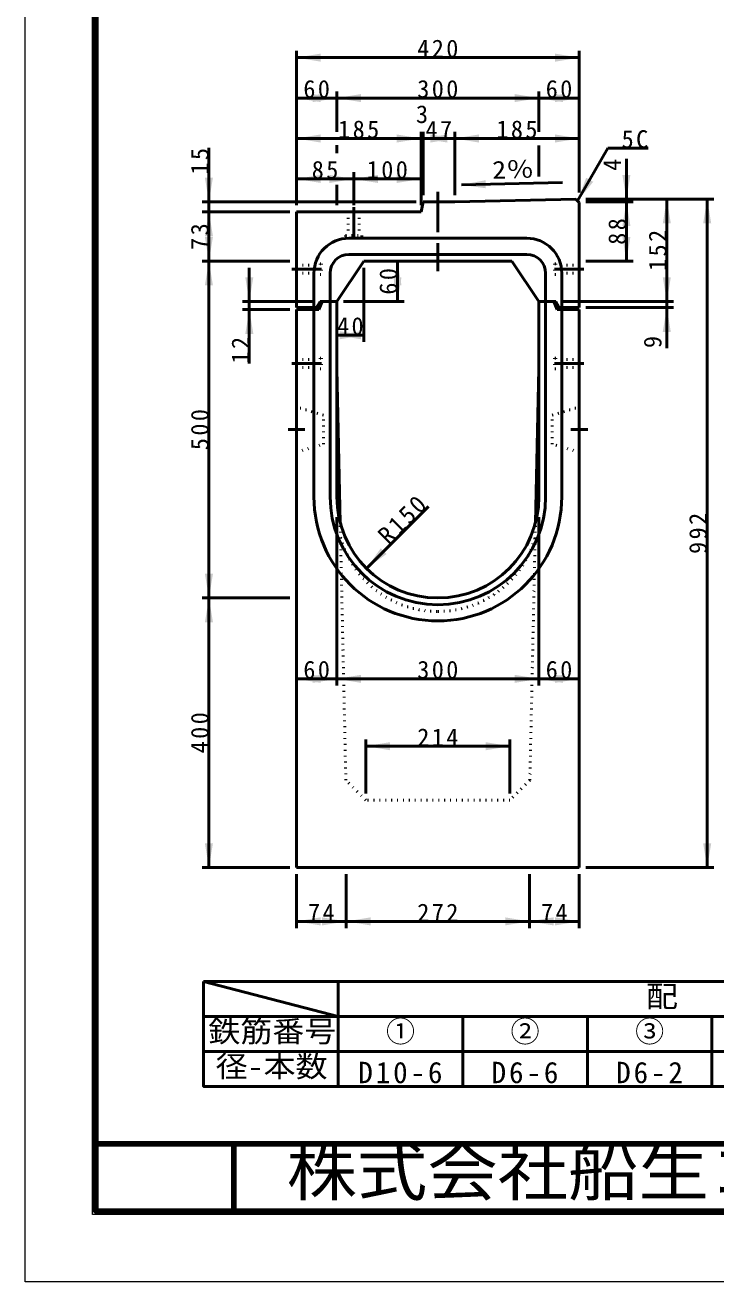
# Model space of a CAD drawing. Units: millimetres, scale not verified. Extents: x -2102 to 2102, y -1485 to 1485.
# Drawn here: x -2102 to -1077, y -1485 to 380 of the extents above; entities that cross this region are included whole.
import ezdxf
from ezdxf.enums import TextEntityAlignment as Align

# ---------------------------------------------------------------- set-up
doc = ezdxf.new("R2010")
doc.units = ezdxf.units.MM
doc.header["$LTSCALE"] = 5
doc.header["$PDMODE"] = 32
doc.header["$PDSIZE"] = 2.5
doc.linetypes.add('DOTTED', pattern=[1.75, 0.25, -1.5])
doc.linetypes.add('LONG_DASHED_DOTTED', pattern=[15.25, 12, -1.5, 0.25, -1.5])
doc.layers.add('0-0_V-nasSTD', color=7, linetype='Continuous', lineweight=35)
doc.layers.add('0-1_0', color=7, linetype='Continuous', lineweight=50)
doc.styles.add('ＭＳ ゴシック', font='')
doc.styles.get('ＭＳ ゴシック').set_extended_font_data('MS Gothic')

msp = doc.modelspace()

# ---------------------------------------------------------------- linework, layer by layer
at = {"layer": '0-0_V-nasSTD', "lineweight": 50}
for p, q in [((-1339.531, 201.645), (-1339.531, 155.645)), ((-1634.535, -358.346), (-1639.531, -129.955)), ((-1344.527, -358.346), (-1339.531, -129.955)), ((-1837.5, -1039), (-1637.5, -1091)), ((-1452.5, -1039), (-1637.5, -1039)), ((-1267.5, -1039), (-1452.5, -1039)), ((-1082.5, -1039), (-1267.5, -1039)), ((-897.5, -1039), (-1082.5, -1039)), ((-1837.5, -1091), (-1837.5, -1143)), ((-1637.5, -1091), (-1452.5, -1091)), ((-1452.5, -1091), (-1267.5, -1091)), ((-1267.5, -1091), (-1082.5, -1091)), ((-1082.5, -1091), (-897.5, -1091))]:
    msp.add_line(p, q, dxfattribs=at)
at = {"layer": '0-0_V-nasSTD', "lineweight": 100}
msp.add_line((-1792.5, -1280), (-1792.5, -1380), dxfattribs=at)
at = {"layer": '0-0_V-nasSTD', "lineweight": 18}
for points in [[(-2102.5, -1485), (-2102.5, 1485), (2102.5, 1485), (2102.5, -1485)], [(-2002.5, -1385), (-2002.5, 1385), (2002.5, 1385), (2002.5, -1385)]]:
    msp.add_lwpolyline(points, close=True, dxfattribs=at)
at = {"layer": '0-0_V-nasSTD', "lineweight": 100}
msp.add_lwpolyline([(-1997.5, 1380), (-1997.5, -1380), (1997.5, -1380), (1997.5, 1380)], close=True, dxfattribs=at)
at = {"layer": '0-0_V-nasSTD', "lineweight": 50}
for points in [[(-1837.5, -1039), (-1837.5, -1091), (-1672.5, -1091)], [(-1637.5, -1091), (-1637.5, -1039), (-1837.5, -1039)], [(-1637.5, -1143), (-1637.5, -1091), (-1837.5, -1091)], [(-1637.5, -1091), (-1637.5, -1143), (-1452.5, -1143), (-1452.5, -1091), (-1452.5, -1143), (-1267.5, -1143), (-1267.5, -1091), (-1267.5, -1143), (-1082.5, -1143), (-1082.5, -1091), (-1082.5, -1143), (-897.5, -1143)], [(-1637.5, -1143), (-1637.5, -1195), (-1452.5, -1195), (-1452.5, -1143), (-1452.5, -1195), (-1267.5, -1195), (-1267.5, -1143), (-1267.5, -1195), (-1082.5, -1195), (-1082.5, -1143), (-1082.5, -1195), (-897.5, -1195)]]:
    msp.add_lwpolyline(points, dxfattribs=at)
msp.add_lwpolyline([(-1837.5, -1143), (-1837.5, -1195), (-1637.5, -1195), (-1637.5, -1143)], close=True, dxfattribs=at)
at = {"layer": '0-0_V-nasSTD'}
for points in [[(-1699.531, 332.045), (-1663.531, 326.045), (-1663.531, 338.045)], [(-1315.531, 326.045), (-1315.531, 338.045), (-1279.531, 332.045)], [(-1699.531, 272.045), (-1663.531, 266.045), (-1663.531, 278.045)], [(-1675.531, 266.045), (-1675.531, 278.045), (-1639.531, 272.045)], [(-1639.531, 272.045), (-1603.531, 266.045), (-1603.531, 278.045)], [(-1375.531, 266.045), (-1375.531, 278.045), (-1339.531, 272.045)], [(-1339.531, 272.045), (-1303.531, 266.045), (-1303.531, 278.045)], [(-1315.531, 266.045), (-1315.531, 278.045), (-1279.531, 272.045)], [(-1699.531, 212.045), (-1663.531, 206.045), (-1663.531, 218.045)], [(-1550.531, 206.045), (-1550.531, 218.045), (-1514.531, 212.045)], [(-1511.531, 212.045), (-1475.531, 206.045), (-1475.531, 218.045)], [(-1500.531, 206.045), (-1500.531, 218.045), (-1464.531, 212.045)], [(-1464.531, 212.045), (-1428.531, 206.045), (-1428.531, 218.045)], [(-1315.531, 206.045), (-1315.531, 218.045), (-1279.531, 212.045)], [(-1835.531, 154.045), (-1829.531, 118.045), (-1823.531, 154.045)], [(-1699.531, 152.045), (-1663.531, 146.045), (-1663.531, 158.045)], [(-1650.531, 146.045), (-1650.531, 158.045), (-1614.531, 152.045)], [(-1614.531, 152.045), (-1578.531, 146.045), (-1578.531, 158.045)], [(-1550.531, 146.045), (-1550.531, 158.045), (-1514.531, 152.045)], [(-1454.502, 143.364), (-1418.64, 150.141), (-1418.381, 138.143)], [(-1282.031, 119.545), (-1269.227, 153.722), (-1258.834, 147.722)], [(-1215.531, 158.045), (-1209.531, 122.045), (-1203.531, 158.045)], [(-1215.531, 82.045), (-1209.531, 118.045), (-1203.531, 82.045)], [(-1155.531, 86.045), (-1149.531, 122.045), (-1143.531, 86.045)], [(-1095.531, 86.045), (-1089.531, 122.045), (-1083.531, 86.045)], [(-1835.531, 67.045), (-1829.531, 103.045), (-1823.531, 67.045)], [(-1835.531, 66.045), (-1829.531, 30.045), (-1823.531, 66.045)], [(-1215.531, 66.045), (-1209.531, 30.045), (-1203.531, 66.045)], [(-1835.531, -5.955), (-1829.531, 30.045), (-1823.531, -5.955)], [(-1555.531, -5.955), (-1549.531, 30.045), (-1543.531, -5.955)], [(-1775.531, 6.045), (-1769.531, -29.955), (-1763.531, 6.045)], [(-1555.531, 6.045), (-1549.531, -29.955), (-1543.531, 6.045)], [(-1155.531, 6.045), (-1149.531, -29.955), (-1143.531, 6.045)], [(-1775.531, -77.955), (-1769.531, -41.955), (-1763.531, -77.955)], [(-1155.531, -74.955), (-1149.531, -38.955), (-1143.531, -74.955)], [(-1639.531, -79.955), (-1603.531, -85.955), (-1603.531, -73.955)], [(-1635.531, -85.955), (-1635.531, -73.955), (-1599.531, -79.955)], [(-1595.597, -426.021), (-1574.383, -396.323), (-1565.898, -404.808)], [(-1835.531, -433.955), (-1829.531, -469.955), (-1823.531, -433.955)], [(-1835.531, -505.955), (-1829.531, -469.955), (-1823.531, -505.955)], [(-1699.531, -589.955), (-1663.531, -595.955), (-1663.531, -583.955)], [(-1675.531, -595.955), (-1675.531, -583.955), (-1639.531, -589.955)], [(-1639.531, -589.955), (-1603.531, -595.955), (-1603.531, -583.955)], [(-1375.531, -595.955), (-1375.531, -583.955), (-1339.531, -589.955)], [(-1339.531, -589.955), (-1303.531, -595.955), (-1303.531, -583.955)], [(-1315.531, -595.955), (-1315.531, -583.955), (-1279.531, -589.955)], [(-1596.531, -689.955), (-1560.531, -695.955), (-1560.531, -683.955)], [(-1418.531, -695.955), (-1418.531, -683.955), (-1382.531, -689.955)], [(-1835.531, -833.955), (-1829.531, -869.955), (-1823.531, -833.955)], [(-1095.531, -833.955), (-1089.531, -869.955), (-1083.531, -833.955)], [(-1699.531, -949.955), (-1663.531, -955.955), (-1663.531, -943.955)], [(-1661.531, -955.955), (-1661.531, -943.955), (-1625.531, -949.955)], [(-1625.531, -949.955), (-1589.531, -955.955), (-1589.531, -943.955)], [(-1389.531, -955.955), (-1389.531, -943.955), (-1353.531, -949.955)], [(-1353.531, -949.955), (-1317.531, -955.955), (-1317.531, -943.955)], [(-1315.531, -955.955), (-1315.531, -943.955), (-1279.531, -949.955)]]:
    msp.add_solid(points, dxfattribs=at)
at = {"layer": '0-1_0'}
for p, q in [((-1699.531, 113.045), (-1699.531, 342.045)), ((-1279.531, 132.045), (-1279.531, 342.045)), ((-1699.531, 332.045), (-1279.531, 332.045)), ((-1639.531, 222.045), (-1639.531, 282.045)), ((-1339.531, 222.045), (-1339.531, 282.045)), ((-1514.531, 113.045), (-1514.531, 222.045)), ((-1511.531, 128.045), (-1511.531, 222.045)), ((-1511.531, 212.045), (-1464.531, 212.045)), ((-1464.531, 128.045), (-1464.531, 222.045)), ((-1464.531, 212.045), (-1279.531, 212.045)), ((-1829.531, 198.045), (-1829.531, 118.045)), ((-1639.531, 202.045), (-1639.531, 190.045)), ((-1237.031, 197.487), (-1282.031, 119.545)), ((-1237.031, 197.487), (-1177.031, 197.487)), ((-1209.531, 182.045), (-1209.531, 122.045)), ((-1614.531, 113.045), (-1614.531, 162.045)), ((-1639.531, 143.045), (-1639.531, 113.045)), ((-1454.502, 143.364), (-1304.537, 146.606)), ((-1521.531, 118.045), (-1839.531, 118.045)), ((-1829.531, 103.045), (-1829.531, 118.045)), ((-1511.531, 118.045), (-1514.531, 103.045)), ((-1511.531, 118.045), (-1464.531, 118.045)), ((-1464.531, 118.045), (-1284.531, 122.045)), ((-1279.531, 117.045), (-1284.531, 122.045)), ((-1279.531, -38.955), (-1279.531, 117.045)), ((-1269.531, 122.045), (-1079.531, 122.045)), ((-1269.531, 118.045), (-1199.531, 118.045)), ((-1209.531, 118.045), (-1209.531, 122.045)), ((-1209.531, 30.045), (-1209.531, 118.045)), ((-1149.531, -29.955), (-1149.531, 122.045)), ((-1089.531, -869.955), (-1089.531, 122.045)), ((-1709.531, 103.045), (-1839.531, 103.045)), ((-1829.531, 30.045), (-1829.531, 103.045)), ((-1699.531, -38.955), (-1699.531, 103.045)), ((-1699.531, 103.045), (-1514.531, 103.045)), ((-1357.531, 64.045), (-1621.531, 64.045)), ((-1357.531, 40.045), (-1621.531, 40.045)), ((-1709.531, 30.045), (-1839.531, 30.045)), ((-1769.531, 20.045), (-1769.531, -29.955)), ((-1599.531, 30.045), (-1639.531, -29.955)), ((-1599.531, 30.045), (-1379.531, 30.045)), ((-1599.531, 20.045), (-1599.531, -89.955)), ((-1589.531, 30.045), (-1509.531, 30.045)), ((-1549.531, -29.955), (-1549.531, 30.045)), ((-1379.531, 30.045), (-1339.531, -29.955)), ((-1269.531, 30.045), (-1199.531, 30.045)), ((-1673.531, -38.955), (-1673.531, 12.045)), ((-1649.531, -29.955), (-1649.531, 12.045)), ((-1329.531, -29.955), (-1329.531, 12.045)), ((-1305.531, -38.955), (-1305.531, 12.045)), ((-1674.531, -29.955), (-1779.531, -29.955)), ((-1769.531, -41.955), (-1769.531, -29.955)), ((-1664.531, -29.955), (-1639.531, -29.955)), ((-1649.531, -319.955), (-1649.531, -29.955)), ((-1639.531, -29.955), (-1639.531, -319.955)), ((-1629.531, -29.955), (-1539.531, -29.955)), ((-1314.531, -29.955), (-1339.531, -29.955)), ((-1339.531, -29.955), (-1339.531, -319.955)), ((-1329.531, -29.955), (-1329.531, -319.955)), ((-1304.531, -29.955), (-1139.531, -29.955)), ((-1149.531, -38.955), (-1149.531, -29.955)), ((-1709.531, -41.955), (-1779.531, -41.955)), ((-1769.531, -121.955), (-1769.531, -41.955)), ((-1699.531, -41.955), (-1699.531, -869.955)), ((-1666.531, -41.955), (-1699.531, -41.955)), ((-1673.531, -319.955), (-1673.531, -41.955)), ((-1312.531, -41.955), (-1279.531, -41.955)), ((-1305.531, -41.955), (-1305.531, -319.955)), ((-1279.531, -41.955), (-1279.531, -869.955)), ((-1269.531, -38.955), (-1139.531, -38.955)), ((-1149.531, -98.955), (-1149.531, -38.955)), ((-1639.531, -79.955), (-1599.531, -79.955)), ((-1595.597, -426.021), (-1503.673, -334.097)), ((-1639.531, -599.955), (-1639.531, -349.955)), ((-1339.531, -599.955), (-1339.531, -349.955)), ((-1709.531, -469.955), (-1839.531, -469.955)), ((-1596.531, -679.955), (-1596.531, -759.955)), ((-1596.531, -689.955), (-1382.531, -689.955)), ((-1382.531, -679.955), (-1382.531, -759.955)), ((-1709.531, -869.955), (-1839.531, -869.955)), ((-1699.531, -869.955), (-1279.531, -869.955)), ((-1269.531, -869.955), (-1079.531, -869.955)), ((-1699.531, -879.955), (-1699.531, -959.955)), ((-1625.531, -879.955), (-1625.531, -959.955)), ((-1353.531, -879.955), (-1353.531, -959.955)), ((-1279.531, -879.955), (-1279.531, -959.955)), ((-1699.531, -949.955), (-1625.531, -949.955))]:
    msp.add_line(p, q, dxfattribs=at)
at = {"layer": '0-1_0', "linetype": 'LONG_DASHED_DOTTED'}
for p, q in [((-1489.531, 133.045), (-1489.531, 15.045)), ((-1614.531, 110.045), (-1614.531, 65.045)), ((-1706.531, 18.045), (-1662.531, 18.045)), ((-1316.531, 18.045), (-1272.531, 18.045)), ((-1706.531, -121.955), (-1662.531, -121.955)), ((-1272.531, -121.955), (-1316.531, -121.955)), ((-1687.031, -219.955), (-1712.031, -219.955)), ((-1292.031, -219.955), (-1267.031, -219.955))]:
    msp.add_line(p, q, dxfattribs=at)
at = {"layer": '0-1_0', "linetype": 'DOTTED'}
for p, q in [((-1622.531, 103.045), (-1622.531, 68.045)), ((-1606.531, 103.045), (-1606.531, 68.045)), ((-1626.531, 68.045), (-1602.531, 68.045)), ((-1626.531, 68.045), (-1626.531, 65.045)), ((-1626.531, 65.045), (-1602.531, 65.045)), ((-1602.531, 68.045), (-1602.531, 65.045)), ((-1699.531, 24.045), (-1664.531, 24.045)), ((-1664.531, 26.045), (-1664.531, 10.045)), ((-1664.531, 26.045), (-1662.531, 26.045)), ((-1662.531, 26.045), (-1662.531, 10.045)), ((-1314.531, 26.045), (-1316.531, 26.045)), ((-1316.531, 26.045), (-1316.531, 10.045)), ((-1314.531, 26.045), (-1314.531, 10.045)), ((-1279.531, 24.045), (-1314.531, 24.045)), ((-1699.531, 12.045), (-1664.531, 12.045)), ((-1664.531, 10.045), (-1662.531, 10.045)), ((-1314.531, 10.045), (-1316.531, 10.045)), ((-1279.531, 12.045), (-1314.531, 12.045)), ((-1699.531, -115.955), (-1664.531, -115.955)), ((-1699.531, -127.955), (-1664.531, -127.955)), ((-1664.531, -113.955), (-1664.531, -129.955)), ((-1664.531, -113.955), (-1662.531, -113.955)), ((-1664.531, -129.955), (-1662.531, -129.955)), ((-1662.531, -113.955), (-1662.531, -129.955)), ((-1314.531, -113.955), (-1316.531, -113.955)), ((-1316.531, -113.955), (-1316.531, -129.955)), ((-1314.531, -129.955), (-1316.531, -129.955)), ((-1314.531, -113.955), (-1314.531, -129.955)), ((-1279.531, -115.955), (-1314.531, -115.955)), ((-1279.531, -127.955), (-1314.531, -127.955)), ((-1659.531, -198.455), (-1699.531, -186.455)), ((-1319.531, -198.455), (-1279.531, -186.455)), ((-1352.882, -740.307), (-1344.527, -358.346)), ((-1352.882, -740.307), (-1382.531, -769.955)), ((-1382.531, -769.955), (-1596.531, -769.955))]:
    msp.add_line(p, q, dxfattribs=at)
at = {"layer": '0-1_0', "lineweight": 100}
msp.add_line((-1997.5, -1280), (1997.5, -1280), dxfattribs=at)
at = {"layer": '0-1_0'}
for points in [[(-1699.531, 272.045), (-1639.531, 272.045), (-1339.531, 272.045), (-1279.531, 272.045)], [(-1699.531, 212.045), (-1514.531, 212.045), (-1511.531, 212.045)], [(-1699.531, 152.045), (-1614.531, 152.045), (-1514.531, 152.045)], [(-1829.531, -869.955), (-1829.531, -469.955), (-1829.531, 30.045)], [(-1699.531, -38.955), (-1669.531, -38.955), (-1664.531, -29.955)], [(-1639.531, -29.955), (-1661.531, -29.955), (-1666.531, -41.955)], [(-1339.531, -29.955), (-1317.531, -29.955), (-1312.531, -41.955)], [(-1279.531, -38.955), (-1309.531, -38.955), (-1314.531, -29.955)], [(-1699.531, -589.955), (-1639.531, -589.955), (-1339.531, -589.955), (-1279.531, -589.955)], [(-1625.531, -949.955), (-1353.531, -949.955), (-1279.531, -949.955)]]:
    msp.add_lwpolyline(points, dxfattribs=at)
at = {"layer": '0-1_0', "linetype": 'DOTTED'}
for points in [[(-1699.531, -253.455), (-1659.531, -241.455), (-1659.531, -198.455)], [(-1279.531, -253.455), (-1319.531, -241.455), (-1319.531, -198.455)], [(-1596.531, -769.955), (-1626.179, -740.307), (-1634.535, -358.346)]]:
    msp.add_lwpolyline(points, dxfattribs=at)
at = {"layer": '0-1_0'}
for centre, radius, start, end in [((-1621.531, 12.045), 52, 90, 180), ((-1357.531, 12.045), 52, 0, 90), ((-1621.531, 12.045), 28, 90, 180), ((-1357.531, 12.045), 28, 0, 90), ((-1489.531, -319.955), 184, 180, 270), ((-1489.531, -319.955), 160, 180, 270), ((-1489.531, -319.955), 150, 180, 270), ((-1489.531, -319.955), 150, 270, 0), ((-1489.531, -319.955), 160, 270, 0), ((-1489.531, -319.955), 184, 270, 0)]:
    msp.add_arc(centre, radius, start, end, dxfattribs=at)
at = {"layer": '0-1_0', "linetype": 'DOTTED'}
for start, end in [(195.52356, 270), (270, 344.47644)]:
    msp.add_arc((-1489.531, -339.955), 150, start, end, dxfattribs=at)
at = {"layer": '0-1_0'}
msp.add_point((-1489.531, 30.045), dxfattribs=at)

# ---------------------------------------------------------------- texts
at = {"layer": '0-0_V-nasSTD', "style": 'ＭＳ ゴシック'}
for s, height, p in [('3', 26.39, (-1522.031, 227.045)), ('①', 31.67, (-1566.6, -1138.6)), ('②', 31.67, (-1381.6, -1138.6)), ('③', 31.67, (-1196.6, -1138.6))]:
    msp.add_text(s, height=height, dxfattribs=at).set_placement(p, align=Align.BOTTOM_LEFT)
at = {"layer": '0-0_V-nasSTD', "style": 'ＭＳ ゴシック', "width": 1.15}
msp.add_text('2％', height=26.39, rotation=1.239, dxfattribs=at).set_placement((-1408.313, 144.363), align=Align.BOTTOM_LEFT)
at = {"layer": '0-0_V-nasSTD', "style": 'ＭＳ ゴシック'}
for s, p in [('4', (-1209.531, 164.045)), ('9', (-1149.531, -98.955))]:
    msp.add_text(s, height=26.39, rotation=90, dxfattribs=at).set_placement(p, align=Align.BOTTOM_LEFT)
at = {"layer": '0-0_V-nasSTD', "style": 'ＭＳ ゴシック', "width": 1.1}
for s, height, p in [('配\u3000\u3000\u3000\u3000\u3000\u3000\u3000\u3000\u3000\u3000筋', 31.67, (-1180.46, -1086.6)), ('鉄筋番号', 31.67, (-1830.38, -1138.6)), ('径-本数', 31.67, (-1819.58, -1190.6)), ('株式会社船生コンクリート工業', 69.65, (-1714.221, -1377.45))]:
    msp.add_text(s, height=height, dxfattribs=at).set_placement(p, align=Align.BOTTOM_LEFT)
at = {"layer": '0-0_V-nasSTD', "attachment_point": 7, "style": 'ＭＳ ゴシック'}
for s, insert, char_height in [('\\T1.2;420', (-1520.131, 332.045), 26.39), ('\\T1.2;60', (-1689.331, 272.045), 26.39), ('\\T1.2;300', (-1520.131, 272.045), 26.39), ('\\T1.2;60', (-1329.331, 272.045), 26.39), ('\\T1.2;185', (-1637.631, 212.045), 26.39), ('\\T1.2;47', (-1507.831, 212.045), 26.39), ('\\T1.2;185', (-1402.631, 212.045), 26.39), ('\\T1.2;5C', (-1216.631, 197.487), 26.39), ('\\T1.2;85', (-1676.831, 152.045), 26.39), ('\\T1.2;100', (-1595.131, 152.045), 26.39), ('\\T1.2;40', (-1639.331, -79.955), 26.39), ('\\T1.2;60', (-1689.331, -589.955), 26.39), ('\\T1.2;300', (-1520.131, -589.955), 26.39), ('\\T1.2;60', (-1329.331, -589.955), 26.39), ('\\T1.2;214', (-1520.131, -689.955), 26.39), ('\\T1.2;74', (-1682.331, -949.955), 26.39), ('\\T1.2;272', (-1520.131, -949.955), 26.39), ('\\T1.2;74', (-1336.331, -949.955), 26.39), ('\\T1.2;D10-6', (-1607.64, -1190.6), 31.67), ('\\T1.2;D6-6', (-1409.68, -1190.6), 31.67), ('\\T1.2;D6-2', (-1224.68, -1190.6), 31.67)]:
    msp.add_mtext(s, dxfattribs=dict(at, insert=insert, char_height=char_height))
at = {"layer": '0-0_V-nasSTD', "char_height": 26.39, "attachment_point": 7, "style": 'ＭＳ ゴシック'}
for s, insert, rotation in [('\\T1.2;15', (-1829.531, 158.445), 90), ('\\T1.2;73', (-1829.531, 46.745), 90), ('\\T1.2;88', (-1209.531, 54.245), 90), ('\\T1.2;152', (-1149.531, 15.445), 90), ('\\T1.2;60', (-1549.531, -19.755), 90), ('\\T1.2;12', (-1769.531, -121.955), 90), ('\\T1.2;500', (-1829.531, -250.555), 90), ('\\T1.2;R150', (-1562.221, -392.646), 45), ('\\T1.2;992', (-1089.531, -404.555), 90), ('\\T1.2;400', (-1829.531, -700.555), 90)]:
    msp.add_mtext(s, dxfattribs=dict(at, insert=insert, rotation=rotation))

doc.saveas('drawing.dxf')
